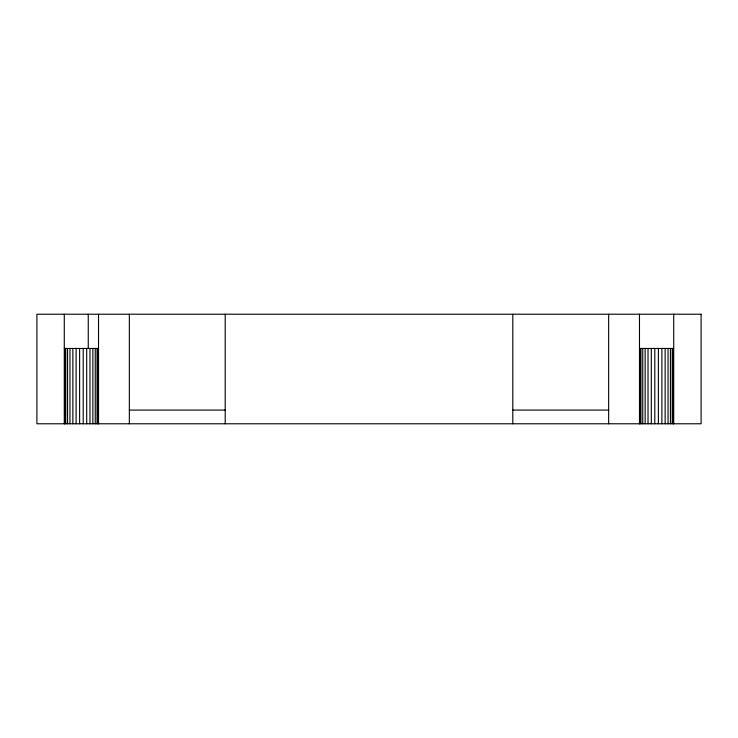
<?xml version="1.0" encoding="UTF-8"?>
<svg xmlns="http://www.w3.org/2000/svg" width="738" height="738" viewBox="0 0 738 738"><rect width="100%" height="100%" fill="white"/><g stroke="black" fill="none" stroke-linecap="round" stroke-linejoin="round"><path stroke-width="1.11" d="M64.289 348.456L98.523 348.456M639.477 348.456L673.711 348.456M129.344 410.088L225.201 410.088M512.799 410.088L608.656 410.088M673.711 314.222L673.711 423.778M673.333 348.456L673.333 423.778M672.226 348.456L672.226 423.778M670.445 348.456L670.445 423.778M668.047 348.456L668.047 423.778M665.15 348.456L665.15 423.778M661.885 348.456L661.885 423.778M658.379 348.456L658.379 423.778M654.8 348.456L654.8 423.778M651.303 348.456L651.303 423.778M648.029 348.456L648.029 423.778M645.141 348.456L645.141 423.778M642.743 348.456L642.743 423.778M640.953 348.456L640.953 423.778M639.846 348.456L639.846 423.778M639.477 314.222L639.477 423.778M608.656 314.222L608.656 423.778M512.799 314.222L512.799 423.778M225.201 314.222L225.201 423.778M129.344 314.222L129.344 423.778M98.523 314.222L98.523 423.778M98.154 348.456L98.154 423.778M97.047 348.456L97.047 423.778M95.257 348.456L95.257 423.778M92.859 348.456L92.859 423.778M89.971 348.456L89.971 423.778M88.256 314.222L88.256 348.456M86.697 348.456L86.697 423.778M83.2 348.456L83.2 423.778M79.621 348.456L79.621 423.778M76.115 348.456L76.115 423.778M72.85 348.456L72.85 423.778M69.953 348.456L69.953 423.778M67.555 348.456L67.555 423.778M65.774 348.456L65.774 423.778M64.667 348.456L64.667 423.778M64.289 314.222L64.289 423.778M701.1 314.222L36.9 314.222L36.9 423.778L701.1 423.778L701.1 314.222"/></g></svg>
